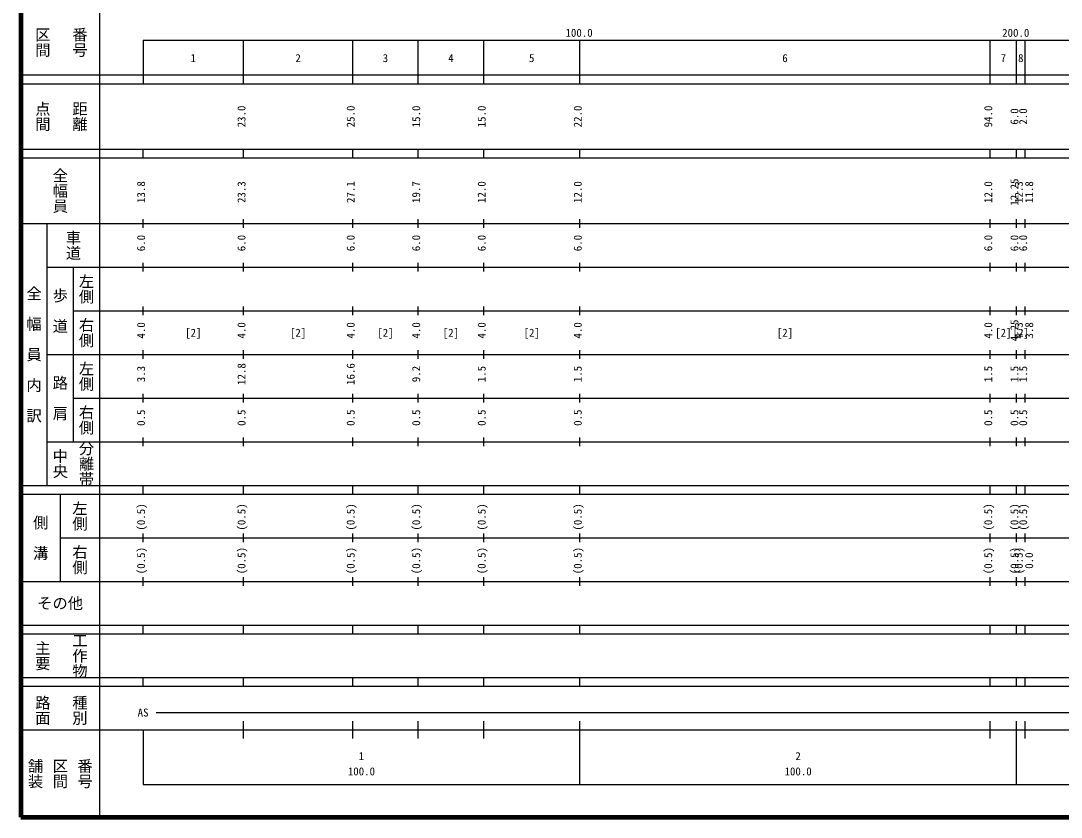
# Model space of a CAD drawing. Units: millimetres on the paper, enlarged 1000 times. Extents: x 40000 to 680000, y 20000 to 380000.
# Drawn here: x 40000 to 278250, y 20000 to 202409 of the extents above; entities that cross this region are included whole.
import ezdxf
from ezdxf.enums import TextEntityAlignment as Align

# ---------------------------------------------------------------- set-up
doc = ezdxf.new("R2010")
doc.units = ezdxf.units.MM
doc.header["$LTSCALE"] = 1000
doc.layers.add('M-TTL', color=2, linetype='Continuous', lineweight=140)
doc.layers.add('M-TTL-BAND', color=7, linetype='Continuous', lineweight=25)
doc.styles.add('@ＭＳ ゴシック', font='')
doc.styles.add('ＭＳ ゴシック', font='')
doc.styles.get('@ＭＳ ゴシック').set_extended_font_data('@MS Gothic')
doc.styles.get('ＭＳ ゴシック').set_extended_font_data('MS Gothic')

msp = doc.modelspace()

# ---------------------------------------------------------------- linework, layer by layer
at = {"layer": 'M-TTL'}
for p, q in [((40000, 380000), (40000, 20000)), ((40000, 20000), (680000, 20000))]:
    msp.add_line(p, q, dxfattribs=at)
at = {"layer": 'M-TTL-BAND'}
for p, q in [((58000, 370000), (58000, 20000)), ((68000, 198000), (579000, 198000)), ((68000, 198000), (68000, 188000)), ((91000, 188000), (91000, 198000)), ((116000, 188000), (116000, 198000)), ((131000, 188000), (131000, 198000)), ((146000, 188000), (146000, 198000)), ((168000, 188000), (168000, 198000)), ((262000, 188000), (262000, 198000)), ((268000, 188000), (268000, 198000)), ((270000, 188000), (270000, 198000)), ((40000, 190000), (579000, 190000)), ((40000, 188000), (579000, 188000)), ((40000, 173000), (579000, 173000)), ((68000, 171000), (68000, 173000)), ((91000, 171000), (91000, 173000)), ((116000, 171000), (116000, 173000)), ((131000, 171000), (131000, 173000)), ((146000, 171000), (146000, 173000)), ((168000, 171000), (168000, 173000)), ((262000, 171000), (262000, 173000)), ((268000, 171000), (268000, 173000)), ((270000, 171000), (270000, 173000)), ((40000, 171000), (579000, 171000)), ((40000, 156000), (579000, 156000)), ((46000, 96000), (46000, 156000)), ((68000, 155000), (68000, 157000)), ((91000, 155000), (91000, 157000)), ((116000, 155000), (116000, 157000)), ((131000, 155000), (131000, 157000)), ((146000, 155000), (146000, 157000)), ((168000, 155000), (168000, 157000)), ((262000, 155000), (262000, 157000)), ((268000, 155000), (268000, 157000)), ((270000, 155000), (270000, 157000)), ((46000, 146000), (579000, 146000)), ((52000, 146000), (52000, 106000)), ((68000, 145000), (68000, 147000)), ((91000, 145000), (91000, 147000)), ((116000, 145000), (116000, 147000)), ((131000, 145000), (131000, 147000)), ((146000, 145000), (146000, 147000)), ((168000, 145000), (168000, 147000)), ((262000, 145000), (262000, 147000)), ((268000, 145000), (268000, 147000)), ((270000, 145000), (270000, 147000)), ((52000, 136000), (579000, 136000)), ((68000, 135000), (68000, 137000)), ((91000, 135000), (91000, 137000)), ((116000, 135000), (116000, 137000)), ((131000, 135000), (131000, 137000)), ((146000, 135000), (146000, 137000)), ((168000, 135000), (168000, 137000)), ((262000, 135000), (262000, 137000)), ((268000, 135000), (268000, 137000)), ((270000, 135000), (270000, 137000)), ((68000, 125000), (68000, 127000)), ((91000, 125000), (91000, 127000)), ((116000, 125000), (116000, 127000)), ((131000, 125000), (131000, 127000)), ((146000, 125000), (146000, 127000)), ((168000, 125000), (168000, 127000)), ((262000, 125000), (262000, 127000)), ((268000, 125000), (268000, 127000)), ((270000, 125000), (270000, 127000)), ((46000, 126000), (579000, 126000)), ((68000, 115000), (68000, 117000)), ((91000, 115000), (91000, 117000)), ((116000, 115000), (116000, 117000)), ((131000, 115000), (131000, 117000)), ((146000, 115000), (146000, 117000)), ((168000, 115000), (168000, 117000)), ((262000, 115000), (262000, 117000)), ((268000, 115000), (268000, 117000)), ((270000, 115000), (270000, 117000)), ((52000, 116000), (579000, 116000)), ((46000, 106000), (579000, 106000)), ((68000, 105000), (68000, 107000)), ((91000, 105000), (91000, 107000)), ((116000, 105000), (116000, 107000)), ((131000, 105000), (131000, 107000)), ((146000, 105000), (146000, 107000)), ((168000, 105000), (168000, 107000)), ((262000, 105000), (262000, 107000)), ((268000, 105000), (268000, 107000)), ((270000, 105000), (270000, 107000)), ((40000, 96000), (579000, 96000)), ((68000, 94000), (68000, 96000)), ((91000, 94000), (91000, 96000)), ((116000, 94000), (116000, 96000)), ((131000, 94000), (131000, 96000)), ((146000, 94000), (146000, 96000)), ((168000, 94000), (168000, 96000)), ((262000, 94000), (262000, 96000)), ((268000, 94000), (268000, 96000)), ((270000, 94000), (270000, 96000)), ((40000, 94000), (579000, 94000)), ((49000, 94000), (49000, 74000)), ((49000, 84000), (579000, 84000)), ((68000, 83000), (68000, 85000)), ((91000, 83000), (91000, 85000)), ((116000, 83000), (116000, 85000)), ((131000, 83000), (131000, 85000)), ((146000, 83000), (146000, 85000)), ((168000, 83000), (168000, 85000)), ((262000, 83000), (262000, 85000)), ((268000, 83000), (268000, 85000)), ((270000, 83000), (270000, 85000)), ((40000, 74000), (579000, 74000)), ((68000, 73000), (68000, 75000)), ((91000, 73000), (91000, 75000)), ((116000, 73000), (116000, 75000)), ((131000, 73000), (131000, 75000)), ((146000, 73000), (146000, 75000)), ((168000, 73000), (168000, 75000)), ((262000, 73000), (262000, 75000)), ((268000, 73000), (268000, 75000)), ((270000, 73000), (270000, 75000)), ((40000, 64000), (579000, 64000)), ((40000, 62000), (579000, 62000)), ((68000, 62000), (68000, 64000)), ((91000, 62000), (91000, 64000)), ((116000, 62000), (116000, 64000)), ((131000, 62000), (131000, 64000)), ((146000, 62000), (146000, 64000)), ((168000, 62000), (168000, 64000)), ((262000, 62000), (262000, 64000)), ((268000, 62000), (268000, 64000)), ((270000, 62000), (270000, 64000)), ((40000, 52000), (579000, 52000)), ((68000, 50000), (68000, 52000)), ((91000, 50000), (91000, 52000)), ((116000, 50000), (116000, 52000)), ((131000, 50000), (131000, 52000)), ((146000, 50000), (146000, 52000)), ((168000, 50000), (168000, 52000)), ((262000, 50000), (262000, 52000)), ((268000, 50000), (268000, 52000)), ((270000, 50000), (270000, 52000)), ((40000, 50000), (579000, 50000)), ((71000, 44000), (558600, 44000)), ((91000, 38000), (91000, 42000)), ((116000, 38000), (116000, 42000)), ((131000, 38000), (131000, 42000)), ((146000, 38000), (146000, 42000)), ((168000, 27500), (168000, 42000)), ((262000, 38000), (262000, 42000)), ((268000, 27500), (268000, 42000)), ((270000, 38000), (270000, 42000)), ((40000, 40000), (579000, 40000)), ((68000, 40000), (68000, 27500)), ((68000, 27500), (579000, 27500))]:
    msp.add_line(p, q, dxfattribs=at)

# ---------------------------------------------------------------- texts
at = {"layer": 'M-TTL-BAND', "style": '@ＭＳ ゴシック'}
for s, p in [('区間', (45000, 197500)), ('番号', (53500, 197500)), ('点間', (45000, 180500)), ('距離', (53500, 180500)), ('全幅員', (49000, 163500)), ('車道', (52000, 151000)), ('左側', (55000, 141000)), ('全\u3000幅\u3000員\u3000内\u3000訳', (43000, 126000)), ('歩\u3000道', (49000, 136000)), ('右側', (55000, 131000)), ('左側', (55000, 121000)), ('路\u3000肩', (49000, 116000)), ('右側', (55000, 111000)), ('分離帯', (55000, 101000)), ('中央', (49000, 101000)), ('左側', (53500, 89000)), ('側\u3000溝', (44500, 84000)), ('右側', (53500, 79000)), ('主要', (45000, 57000)), ('工作物', (53500, 57000)), ('路面', (45000, 44500)), ('種別', (53500, 44500)), ('舗装', (43333, 30000)), ('区間', (49000, 30000)), ('番号', (54667, 30000))]:
    msp.add_text(s, height=2566, rotation=270, dxfattribs=at).set_placement(p, align=Align.MIDDLE_CENTER)
at = {"layer": 'M-TTL-BAND', "style": 'ＭＳ ゴシック'}
for s, p in [('100.0', (167844, 198195)), ('200.0', (267844, 198195)), ('1', (79500, 192405)), ('2', (103500, 192405)), ('3', (123500, 192405)), ('4', (138500, 192405)), ('5', (157000, 192405)), ('6', (215000, 192405)), ('7', (265000, 192405)), ('8', (269000, 192405)), ('[2]', (79500, 129500)), ('[2]', (103500, 129500)), ('[2]', (123500, 129500)), ('[2]', (138500, 129500)), ('[2]', (157000, 129500)), ('[2]', (215000, 129500)), ('[2]', (265000, 129500)), ('[2]', (269000, 129500)), ('AS', (68000, 42500)), ('1', (118000, 32523)), ('2', (218000, 32523)), ('100.0', (118000, 29033)), ('100.0', (218000, 29033))]:
    msp.add_text(s, height=1833, dxfattribs=at).set_placement(p, align=Align.BOTTOM_CENTER)
for s, p in [('23.0', (92000, 180500)), ('25.0', (117000, 180500)), ('15.0', (132000, 180500)), ('15.0', (147000, 180500)), ('22.0', (169000, 180500)), ('94.0', (263000, 180500)), ('6.0', (269000, 180500)), ('2.0', (271000, 180500)), ('13.8', (69000, 163174)), ('23.3', (92000, 163174)), ('27.1', (117000, 163174)), ('19.7', (132000, 163174)), ('12.0', (147000, 163174)), ('12.0', (169000, 163174)), ('12.0', (263000, 163174)), ('12.25', (269000, 163174)), ('12.3', (270000, 163174)), ('11.8', (272370, 163174)), ('6.0', (69000, 151500)), ('6.0', (92000, 151500)), ('6.0', (117000, 151500)), ('6.0', (132000, 151500)), ('6.0', (147000, 151500)), ('6.0', (169000, 151500)), ('6.0', (263000, 151500)), ('6.0', (269000, 151500)), ('6.0', (271000, 151500)), ('4.25', (269000, 131500)), ('4.0', (69000, 131500)), ('4.0', (92000, 131500)), ('4.0', (117000, 131500)), ('4.0', (132000, 131500)), ('4.0', (147000, 131500)), ('4.0', (169000, 131500)), ('4.0', (263000, 131500)), ('4.3', (270000, 131500)), ('3.8', (272370, 131500)), ('3.3', (69000, 121500)), ('12.8', (92000, 121500)), ('16.6', (117000, 121500)), ('9.2', (132000, 121500)), ('1.5', (147000, 121500)), ('1.5', (169000, 121500)), ('1.5', (263000, 121500)), ('1.5', (269000, 121500)), ('1.5', (271000, 121500)), ('0.5', (69000, 111500)), ('0.5', (92000, 111500)), ('0.5', (117000, 111500)), ('0.5', (132000, 111500)), ('0.5', (147000, 111500)), ('0.5', (169000, 111500)), ('0.5', (263000, 111500)), ('0.5', (269000, 111500)), ('0.5', (271000, 111500)), ('(0.5)', (69000, 88764)), ('(0.5)', (92000, 88764)), ('(0.5)', (117000, 88764)), ('(0.5)', (132000, 88764)), ('(0.5)', (147000, 88764)), ('(0.5)', (169000, 88764)), ('(0.5)', (263000, 88764)), ('(0.5)', (269000, 88764)), ('(0.5)', (271000, 88764)), ('(0.5)', (69000, 78764)), ('(0.5)', (92000, 78764)), ('(0.5)', (117000, 78764)), ('(0.5)', (132000, 78764)), ('(0.5)', (147000, 78764)), ('(0.5)', (169000, 78764)), ('(0.5)', (263000, 78764)), ('(0.5)', (269000, 78764)), ('(0.5)', (270000, 78764)), ('0.0', (272370, 78764))]:
    msp.add_text(s, height=1833, rotation=90, dxfattribs=at).set_placement(p, align=Align.BOTTOM_CENTER)
msp.add_text('その他', height=2566, dxfattribs=at).set_placement((49000, 69000), align=Align.MIDDLE_CENTER)

doc.saveas('drawing.dxf')
